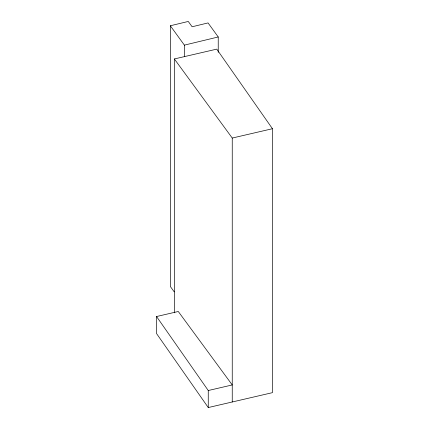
<?xml version="1.0" encoding="UTF-8"?>
<svg xmlns="http://www.w3.org/2000/svg" width="429" height="429" viewBox="0 0 429 429"><rect width="100%" height="100%" fill="white"/><g stroke="black" fill="none" stroke-linecap="round" stroke-linejoin="round"><path stroke-width="0.64" d="M218.232 36.974L208.049 22.925L192.128 26.77L188.256 21.45L170.329 25.761L184.384 45.131L218.232 36.974L218.232 52.392M272.447 128.721L216.758 49.131L174.362 58.95L232.245 138.047L272.447 128.721L272.447 392.653L208.258 407.55L156.553 333.564L156.553 316.532L178.282 311.492L232.245 384.947L208.258 390.524L156.553 316.532M174.233 291.876L170.329 286.497L170.329 25.761M232.245 138.047L232.245 401.978M208.258 390.524L208.258 407.55M184.384 45.131L184.384 56.521M174.362 58.95L174.362 312.832"/></g></svg>
